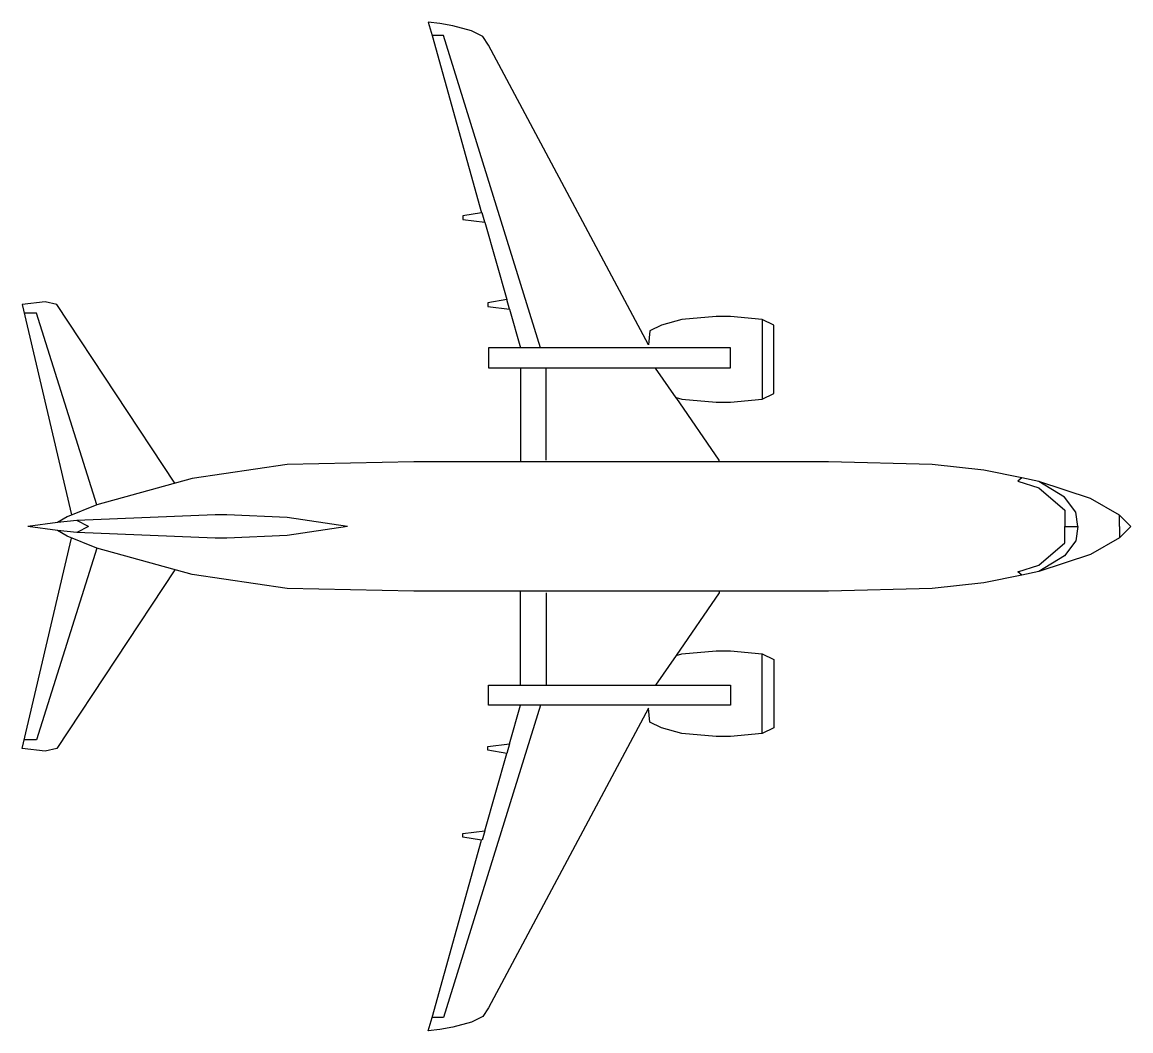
# Model space of a CAD drawing. Header units: millimetres. Extents: x -2948 to -2900.8, y 1697.8 to 1740.8.
import ezdxf

# ---------------------------------------------------------------- set-up
doc = ezdxf.new("R2010")
doc.units = ezdxf.units.MM
doc.header["$LTSCALE"] = 10
doc.layers.add('Aeronaves', color=2, linetype='Continuous')

msp = doc.modelspace()

# ---------------------------------------------------------------- linework, layer by layer
at = {"layer": 'Aeronaves'}
for p, q in [((-2930.055, 1740.196), (-2930.543, 1740.196)), ((-2925.922, 1726.91), (-2930.055, 1740.196)), ((-2928.298, 1732.252), (-2928.411, 1732.657)), ((-2927.244, 1728.554), (-2927.363, 1728.958)), ((-2947.378, 1728.381), (-2947.885, 1728.381)), ((-2944.811, 1720.222), (-2947.378, 1728.381)), ((-2916.483, 1728.119), (-2916.483, 1724.719)), ((-2925.678, 1722.128), (-2925.678, 1726.052)), ((-2920.145, 1724.784), (-2921.021, 1726.046)), ((-2945.174, 1719.305), (-2945.663, 1719.555)), ((-2901.28, 1719.305), (-2901.28, 1719.788)), ((-2945.174, 1719.305), (-2945.663, 1719.055)), ((-2901.28, 1719.305), (-2901.28, 1718.823)), ((-2944.811, 1718.388), (-2947.378, 1710.23)), ((-2925.678, 1716.483), (-2925.678, 1712.558)), ((-2920.145, 1713.821), (-2921.021, 1712.558)), ((-2916.483, 1710.492), (-2916.483, 1713.892)), ((-2925.922, 1711.701), (-2930.055, 1698.415)), ((-2947.378, 1710.23), (-2947.885, 1710.23)), ((-2927.244, 1710.057), (-2927.363, 1709.652)), ((-2928.298, 1706.359), (-2928.411, 1705.954)), ((-2930.055, 1698.415), (-2930.543, 1698.415))]:
    msp.add_line(p, q, dxfattribs=at)
for points in [[(-2918.311, 1722.063), (-2918.323, 1722.128), (-2920.145, 1724.79), (-2919.913, 1724.719), (-2918.442, 1724.599), (-2917.829, 1724.599), (-2916.483, 1724.719), (-2915.995, 1724.963), (-2915.995, 1727.875), (-2916.483, 1728.119), (-2917.829, 1728.238), (-2918.442, 1728.238), (-2919.913, 1728.119), (-2920.771, 1727.875), (-2921.265, 1727.636), (-2921.324, 1727.035), (-2928.131, 1739.785), (-2928.375, 1740.148), (-2928.864, 1740.392), (-2929.662, 1740.601), (-2930.215, 1740.708), (-2930.704, 1740.761), (-2930.543, 1740.196), (-2928.429, 1732.657), (-2929.233, 1732.52), (-2929.233, 1732.365), (-2928.298, 1732.252), (-2927.363, 1728.958), (-2928.167, 1728.822), (-2928.167, 1728.667), (-2927.244, 1728.554), (-2926.779, 1726.91), (-2928.131, 1726.91), (-2928.131, 1726.052), (-2926.779, 1726.052), (-2926.779, 1722.063)], [(-2941.494, 1721.145), (-2946.52, 1728.75), (-2947.015, 1728.869), (-2947.991, 1728.75), (-2945.895, 1719.806)], [(-2926.779, 1726.052), (-2917.829, 1726.052), (-2917.829, 1726.91), (-2926.779, 1726.91)], [(-2900.791, 1719.305), (-2901.28, 1719.788), (-2902.507, 1720.502), (-2904.71, 1721.223), (-2905.43, 1721.378), (-2907.044, 1721.699), (-2909.248, 1721.938), (-2913.66, 1722.057), (-2920.652, 1722.057), (-2931.317, 1722.057), (-2936.712, 1721.938), (-2940.756, 1721.342), (-2944.811, 1720.222), (-2946.08, 1719.722), (-2946.485, 1719.478), (-2947.747, 1719.305)], [(-2934.14, 1719.305), (-2936.712, 1719.686), (-2939.285, 1719.8), (-2939.779, 1719.8), (-2945.663, 1719.555), (-2946.485, 1719.478)], [(-2900.791, 1719.305), (-2901.28, 1718.823), (-2902.507, 1718.108), (-2904.71, 1717.388), (-2905.43, 1717.233), (-2907.044, 1716.911), (-2909.248, 1716.673), (-2913.66, 1716.554), (-2920.652, 1716.554), (-2931.317, 1716.554), (-2936.712, 1716.673), (-2940.756, 1717.269), (-2944.811, 1718.388), (-2946.08, 1718.889), (-2946.485, 1719.133), (-2947.747, 1719.305)], [(-2934.14, 1719.305), (-2936.712, 1718.924), (-2939.285, 1718.811), (-2939.779, 1718.811), (-2945.663, 1719.055), (-2946.485, 1719.133)], [(-2941.494, 1717.465), (-2946.52, 1709.861), (-2947.015, 1709.742), (-2947.991, 1709.861), (-2945.895, 1718.805)], [(-2918.311, 1716.548), (-2918.323, 1716.483), (-2920.145, 1713.821), (-2919.913, 1713.892), (-2918.442, 1714.011), (-2917.829, 1714.011), (-2916.483, 1713.892), (-2915.995, 1713.648), (-2915.995, 1710.736), (-2916.483, 1710.492), (-2917.829, 1710.373), (-2918.442, 1710.373), (-2919.913, 1710.492), (-2920.771, 1710.736), (-2921.265, 1710.974), (-2921.324, 1711.576), (-2928.131, 1698.826), (-2928.375, 1698.463), (-2928.864, 1698.219), (-2929.662, 1698.01), (-2930.215, 1697.903), (-2930.704, 1697.849), (-2930.543, 1698.415), (-2928.429, 1705.954), (-2929.233, 1706.091), (-2929.233, 1706.246), (-2928.298, 1706.359), (-2927.363, 1709.652), (-2928.167, 1709.789), (-2928.167, 1709.944), (-2927.244, 1710.057), (-2926.779, 1711.701), (-2928.131, 1711.701), (-2928.131, 1712.558), (-2926.779, 1712.558), (-2926.779, 1716.548)], [(-2926.779, 1712.558), (-2917.829, 1712.558), (-2917.829, 1711.701), (-2926.779, 1711.701)]]:
    msp.add_lwpolyline(points, dxfattribs=at)
for points in [[(-2903.054, 1719.305), (-2903.132, 1719.919), (-2903.62, 1720.556), (-2904.71, 1721.223), (-2905.43, 1721.378), (-2905.597, 1721.241), (-2904.71, 1720.949), (-2903.608, 1720.002), (-2903.608, 1719.305)], [(-2903.054, 1719.305), (-2903.132, 1718.692), (-2903.62, 1718.055), (-2904.71, 1717.388), (-2905.43, 1717.233), (-2905.597, 1717.37), (-2904.71, 1717.662), (-2903.608, 1718.609), (-2903.608, 1719.305)]]:
    msp.add_lwpolyline(points, close=True, dxfattribs=at)

doc.saveas('drawing.dxf')
